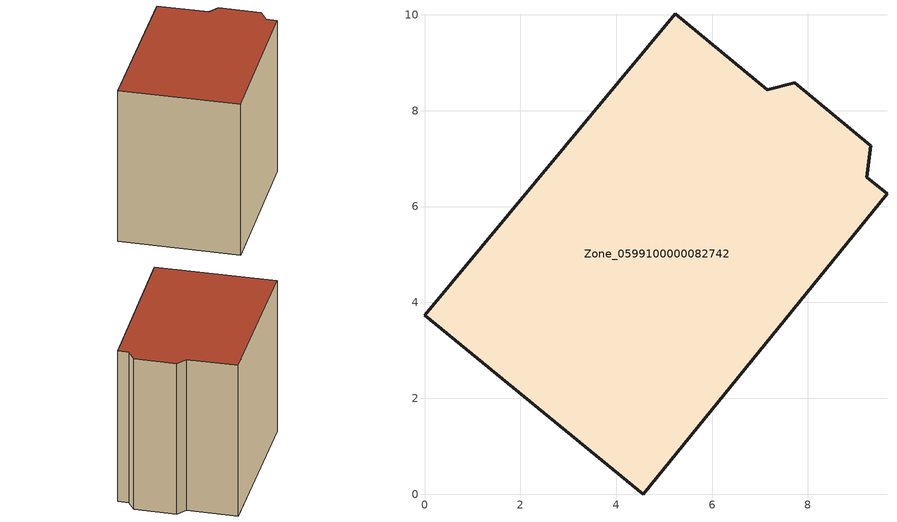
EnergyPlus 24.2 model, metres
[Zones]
Zone_0599100000082742
 floor ground (C_G): 9.23,6.61 9.65,6.27 4.56,0 0,3.73 5.23,10.02 7.15,8.44 7.72,8.58 9.31,7.27 z0
 wall outside (C_F): 0,3.73 4.56,0 9.65,6.27 9.23,6.61 9.31,7.27 7.72,8.58 7.15,8.44 5.23,10.02 0,3.73 z0:8.12
 roof outside (C_R): 7.15,8.44 5.23,10.02 0,3.73 4.56,0 9.65,6.27 9.23,6.61 9.31,7.27 7.72,8.58 z8.12
[BUILDING]
Pand.0599100000082742: North Axis=0; Terrain=City; Loads Convergence Tolerance Value=0.04; Temperature Convergence Tolerance Value=0.4; Solar Distribution=FullExterior; Maximum Number of Warmup Days=25; Minimum Number of Warmup Days=1
[Site:Location]
Rotterdam.The.Hague.AP_ZH_NLD Design_Conditions: Latitude=51.96; Longitude=4.45; Time Zone=1; Elevation=-4.5
[SITE:GROUNDTEMPERATURE:BUILDINGSURFACE]
18, 18, 18, 18, 18, 18, 18, 18, 18, 18, 18, 18
[MATERIAL] Thermal Absorptance=0.9; Solar Absorptance=0.7; Visible Absorptance=0.7
Name | Roughness | Thickness | Conductivity | Density | Specific Heat
G.TC.1946 | MediumSmooth | 0.15 | 1 | 540 | 1210
F.TC.1946 | Rough | 0.3 | 0.857143 | 1920 | 840
R.TC.1946 | MediumRough | 0.2 | 0.909091 | 1500 | 1000
[CONSTRUCTION]
C_G: G.TC.1946
C_F: F.TC.1946
C_R: R.TC.1946
[ZONE]
Zone_0599100000082742: Type=1; Multiplier=1; Ceiling Height=Autocalculate; Volume=Autocalculate; Floor Area=autocalculate; Part of Total Floor Area=Yes
[ZONEINFILTRATION:DESIGNFLOWRATE]
Infil_Zone_0599100000082742: Zone or ZoneList or Space or SpaceList=Zone_0599100000082742; Schedule=AlwaysOn; Design Flow Rate Calculation Method=Flow/Area; Flow Rate per Floor Area=0.003; Constant Term Coefficient=1; Temperature Term Coefficient=0; Velocity Term Coefficient=0; Velocity Squared Term Coefficient=0
[HVACTEMPLATE:ZONE:IDEALLOADSAIRSYSTEM]
Zone_0599100000082742: Maximum Heating Supply Air Temperature=50; Minimum Cooling Supply Air Temperature=13; Maximum Heating Supply Air Humidity Ratio=0.0156; Minimum Cooling Supply Air Humidity Ratio=0.0077; Heating Limit=NoLimit; Cooling Limit=NoLimit; Dehumidification Control Type=ConstantSensibleHeatRatio; Cooling Sensible Heat Ratio=0.7; Dehumidification Setpoint=60; Humidification Control Type=None; Humidification Setpoint=30; Outdoor Air Method=None; Outdoor Air Flow Rate per Person=0.00944; Outdoor Air Flow Rate per Zone Floor Area=0; Outdoor Air Flow Rate per Zone=0; Demand Controlled Ventilation Type=None; Outdoor Air Economizer Type=NoEconomizer; Heat Recovery Type=None; Sensible Heat Recovery Effectiveness=0.7; Latent Heat Recovery Effectiveness=0.65
[ZONECONTROL:THERMOSTAT]
ThermostatControl_Zone_0599100000082742: Zone or ZoneList=Zone_0599100000082742; Control Type Schedule=DualSetpointControlType; Control 1=Thermostat_Zone_0599100000082742; Temperature Difference Between Cutout And Setpoint=0
[THERMOSTATSETPOINT:DUALSETPOINT]
Thermostat_Zone_0599100000082742: Heating Setpoint Temperature Schedule=HeatingSetpoint_Zone_0599100000082742; Cooling Setpoint Temperature Schedule=CoolingSetpoint_Zone_0599100000082742
[SCHEDULE:COMPACT]
HeatingSetpoint_Zone_0599100000082742: Through: 12/31, For: AllDays, Until: 24:00, 21
CoolingSetpoint_Zone_0599100000082742: Through: 12/31, For: AllDays, Until: 24:00, 24
DualSetpointControlType: Through: 12/31, For: AllDays, Until: 24:00, 4
AlwaysOn: Through: 12/31, For: AllDays, Until: 24:00, 1
